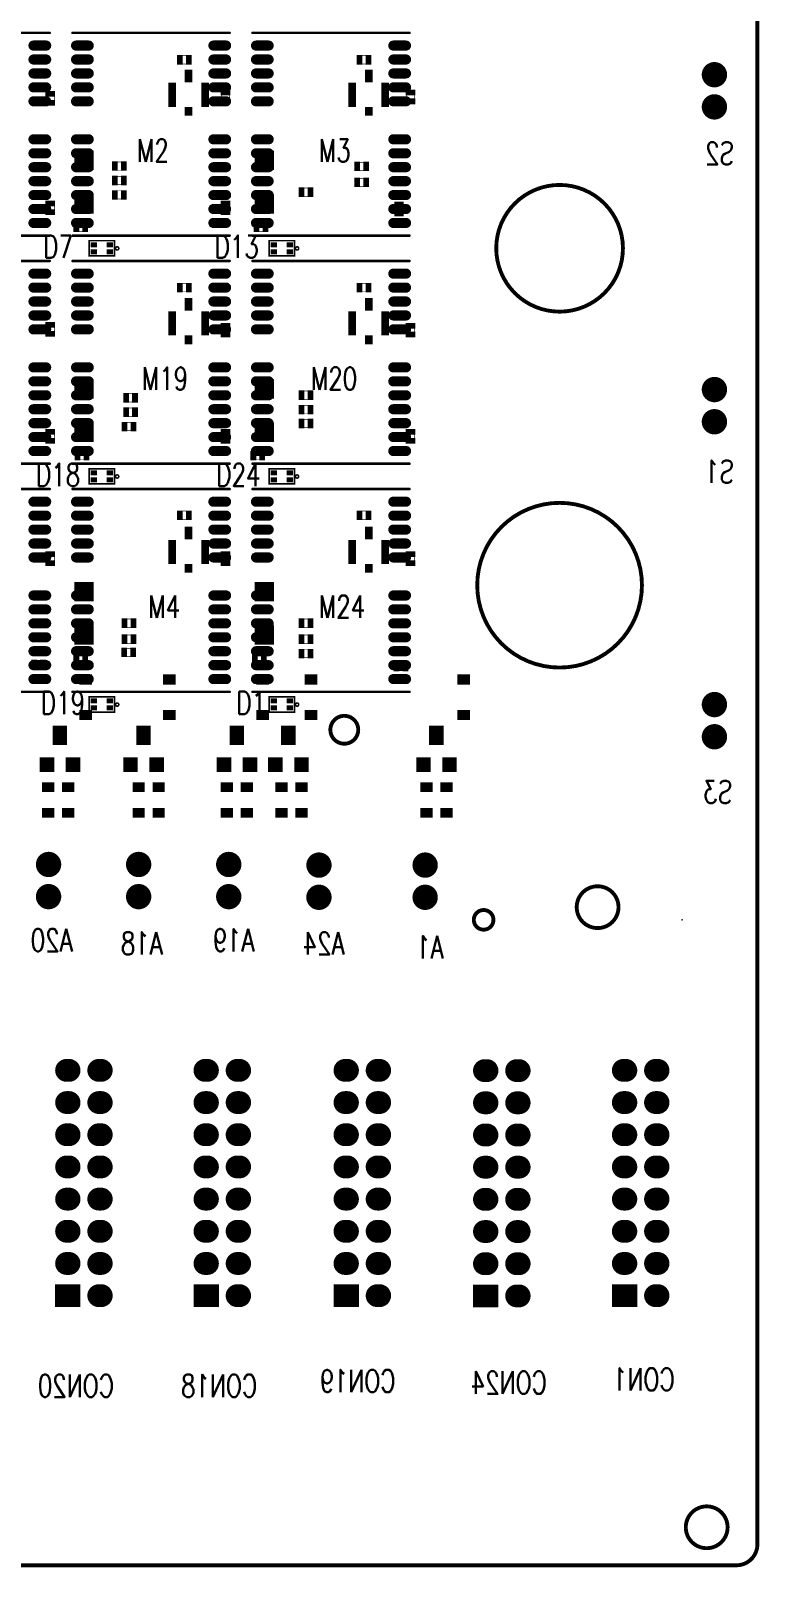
# Model space of a CAD drawing. Extents: x -4 to 135, y -3 to 205.
# Drawn here: x 77.8 to 135.3, y -3.1 to 118.1 of the extents above; entities that cross this region are included whole.
import ezdxf
from ezdxf.enums import TextEntityAlignment as Align

# ---------------------------------------------------------------- set-up
doc = ezdxf.new("R2010")
doc.units = 0
doc.header["$MEASUREMENT"] = 0
for name, color, linetype in [('2D_LINE_126', 150, 'Continuous'), ('BOARD_CUTOUT_00', 5, 'Continuous'), ('BOARD_OUTLINE_00', 5, 'Continuous'), ('DRIL_PLTE_THRU_01', 3, 'Continuous'), ('DRIL_PLTE_THRU_02', 136, 'Continuous'), ('DRIL_PLTE_THRU_03', 255, 'Continuous'), ('DRIL_PLTE_THRU_04', 1, 'Continuous'), ('DRIL_SYMBOL', 5, 'Continuous'), ('PADS_BOT', 16, 'Continuous'), ('PADS_INNER', 96, 'Continuous'), ('PADS_TOP', 96, 'Continuous'), ('PADS_XR_121', 176, 'Continuous'), ('PADS_XR_123', 183, 'Continuous'), ('PART_BOT_2DLINE_127', 43, 'Continuous'), ('PART_BOT_COPPER_126', 4, 'Continuous'), ('PART_NAME_01', 2, 'Continuous'), ('PART_NAME_129', 57, 'Continuous'), ('PART_NAME_130', 23, 'Continuous'), ('PART_TOP_2DLINE_01', 150, 'Continuous'), ('PART_TOP_2DLINE_126', 186, 'Continuous')]:
    doc.layers.add(name, color=color, linetype=linetype)
doc.styles.add('W0$254', font='simplex', dxfattribs={"width": 0.75})

# ---------------------------------------------------------------- blocks, each defined once
blk = doc.blocks.new('BOARD_8')
at = {"layer": 'BOARD_CUTOUT_00', "const_width": 0.305}
for points in [[(114.57, -104.06, 1), (124.57, -104.06, 1)], [(113.07, -130.65, 1), (126.07, -130.65, 1)], [(101.48, -142.06, 1), (103.68, -142.06, 1)], [(120.92, -156.06, 1), (124.22, -156.06, 1)], [(112.8, -157.06, 1), (114.35, -157.06, 1)], [(132.83, -205, 1), (129.53, -205, 1)]]:
    blk.add_lwpolyline(points, format="xyb", close=True, dxfattribs=at)
at = {"layer": 'BOARD_OUTLINE_00', "const_width": 0.305}
blk.add_lwpolyline([(135.18, -1.65, 0.414214), (133.53, 0), (-2.36, 0, 0.414214), (-4.01, -1.65), (-4.01, -206.35, 0.414214), (-2.36, -208), (133.53, -208, 0.414214), (135.18, -206.35)], format="xyb", close=True, dxfattribs=at)
blk = doc.blocks.new('DRAWING_1')
at = {"layer": '2D_LINE_126', "const_width": 0.0635}
blk.add_lwpolyline([(0, 0, 1), (-0.0635, 0, 1)], format="xyb", close=True, dxfattribs=at)
blk = doc.blocks.new('SMOOTH_0$05')
at = {"const_width": 0.025}
blk.add_lwpolyline([(-0.0125, 0, 1), (0.0125, 0, 1)], format="xyb", close=True, dxfattribs=at)
blk = doc.blocks.new('PART_BODY_BOT_15')
at = {"layer": 'PART_BOT_2DLINE_127', "const_width": 0.05}
blk.add_lwpolyline([(-0.5025, 0.325), (0.5025, 0.325), (0.5025, -0.325), (-0.5025, -0.325)], close=True, dxfattribs=at)
at = {"layer": 'PART_BOT_2DLINE_127'}
for p in [(-0.5025, 0.325), (0.5025, 0.325), (-0.5025, -0.325), (0.5025, -0.325)]:
    blk.add_blockref('SMOOTH_0$05', p, dxfattribs=at)
blk = doc.blocks.new('DRIL_HOLE_0')
blk.add_lwpolyline([(0, 0, 1), (0, 0, 1)], format="xyb", close=True)
blk = doc.blocks.new('PAD_0')
at = {"const_width": 0.45085}
blk.add_lwpolyline([(-0.375412, 0), (0.375412, 0)], dxfattribs=at)
blk = doc.blocks.new('PAD_1')
blk.add_lwpolyline([(0, 0, 1), (0, 0, 1)], format="xyb", close=True)
blk = doc.blocks.new('PAD_2')
at = {"const_width": 0.40005}
blk.add_lwpolyline([(-0.350012, 0), (0.350012, 0)], dxfattribs=at)
blk = doc.blocks.new('STK_BOT_18')
at = {"layer": 'DRIL_PLTE_THRU_01'}
blk.add_blockref('DRIL_HOLE_0', (0, 0), dxfattribs=at)
at = {"layer": 'DRIL_PLTE_THRU_02'}
blk.add_blockref('DRIL_HOLE_0', (0, 0), dxfattribs=at)
at = {"layer": 'DRIL_PLTE_THRU_03'}
blk.add_blockref('DRIL_HOLE_0', (0, 0), dxfattribs=at)
at = {"layer": 'DRIL_PLTE_THRU_04'}
blk.add_blockref('DRIL_HOLE_0', (0, 0), dxfattribs=at)
at = {"layer": 'PADS_BOT', "rotation": 90}
blk.add_blockref('PAD_2', (0, 0), dxfattribs=at)
at = {"layer": 'PADS_INNER'}
blk.add_blockref('PAD_1', (0, 0), dxfattribs=at)
at = {"layer": 'PADS_TOP'}
blk.add_blockref('PAD_1', (0, 0), dxfattribs=at)
at = {"layer": 'PADS_XR_121', "rotation": 90}
blk.add_blockref('PAD_0', (0, 0), dxfattribs=at)
blk = doc.blocks.new('SYM_BOT_8')
for name, p in [('STK_BOT_18', (-0.35, 0)), ('PART_BODY_BOT_15', (0, 0)), ('STK_BOT_18', (0.35, 0))]:
    blk.add_blockref(name, p)
blk = doc.blocks.new('PART_BOT_0')
blk.add_blockref('SYM_BOT_8', (0, 0))
blk = doc.blocks.new('PART_BOT_1')
blk.add_blockref('SYM_BOT_8', (0, 0))
blk = doc.blocks.new('PART_BOT_4')
blk.add_blockref('SYM_BOT_8', (0, 0))
blk = doc.blocks.new('PAD_4')
at = {"const_width": 0.6}
blk.add_lwpolyline([(-0.5, 0), (0.5, 0)], dxfattribs=at)
blk = doc.blocks.new('STK_BOT_10')
at = {"layer": 'DRIL_PLTE_THRU_01'}
blk.add_blockref('DRIL_HOLE_0', (0, 0), dxfattribs=at)
at = {"layer": 'DRIL_PLTE_THRU_02'}
blk.add_blockref('DRIL_HOLE_0', (0, 0), dxfattribs=at)
at = {"layer": 'DRIL_PLTE_THRU_03'}
blk.add_blockref('DRIL_HOLE_0', (0, 0), dxfattribs=at)
at = {"layer": 'DRIL_PLTE_THRU_04'}
blk.add_blockref('DRIL_HOLE_0', (0, 0), dxfattribs=at)
at = {"layer": 'PADS_BOT'}
blk.add_blockref('PAD_4', (0, 0), dxfattribs=at)
at = {"layer": 'PADS_INNER'}
blk.add_blockref('PAD_1', (0, 0), dxfattribs=at)
at = {"layer": 'PADS_TOP'}
blk.add_blockref('PAD_1', (0, 0), dxfattribs=at)
blk = doc.blocks.new('PAD_5')
at = {"const_width": 0.6}
blk.add_lwpolyline([(-0.35, 0), (0.35, 0)], dxfattribs=at)
blk = doc.blocks.new('STK_BOT_11')
at = {"layer": 'DRIL_PLTE_THRU_01'}
blk.add_blockref('DRIL_HOLE_0', (0, 0), dxfattribs=at)
at = {"layer": 'DRIL_PLTE_THRU_02'}
blk.add_blockref('DRIL_HOLE_0', (0, 0), dxfattribs=at)
at = {"layer": 'DRIL_PLTE_THRU_03'}
blk.add_blockref('DRIL_HOLE_0', (0, 0), dxfattribs=at)
at = {"layer": 'DRIL_PLTE_THRU_04'}
blk.add_blockref('DRIL_HOLE_0', (0, 0), dxfattribs=at)
at = {"layer": 'PADS_BOT'}
blk.add_blockref('PAD_5', (0, 0), dxfattribs=at)
at = {"layer": 'PADS_INNER'}
blk.add_blockref('PAD_1', (0, 0), dxfattribs=at)
at = {"layer": 'PADS_TOP'}
blk.add_blockref('PAD_1', (0, 0), dxfattribs=at)
blk = doc.blocks.new('PAD_6')
at = {"const_width": 0.599999}
blk.add_lwpolyline([(-0.949998, 0), (0.949998, 0)], dxfattribs=at)
blk = doc.blocks.new('STK_BOT_12')
at = {"layer": 'DRIL_PLTE_THRU_01'}
blk.add_blockref('DRIL_HOLE_0', (0, 0), dxfattribs=at)
at = {"layer": 'DRIL_PLTE_THRU_02'}
blk.add_blockref('DRIL_HOLE_0', (0, 0), dxfattribs=at)
at = {"layer": 'DRIL_PLTE_THRU_03'}
blk.add_blockref('DRIL_HOLE_0', (0, 0), dxfattribs=at)
at = {"layer": 'DRIL_PLTE_THRU_04'}
blk.add_blockref('DRIL_HOLE_0', (0, 0), dxfattribs=at)
at = {"layer": 'PADS_BOT'}
blk.add_blockref('PAD_6', (0, 0), dxfattribs=at)
at = {"layer": 'PADS_INNER'}
blk.add_blockref('PAD_1', (0, 0), dxfattribs=at)
at = {"layer": 'PADS_TOP'}
blk.add_blockref('PAD_1', (0, 0), dxfattribs=at)
blk = doc.blocks.new('SYM_BOT_5')
for name, p in [('STK_BOT_12', (-0.1, 1.3)), ('STK_BOT_11', (-1.4, 0)), ('STK_BOT_10', (1.4, 0)), ('STK_BOT_12', (-0.1, -1.3))]:
    blk.add_blockref(name, p)
blk = doc.blocks.new('PART_BOT_9')
blk.add_blockref('SYM_BOT_5', (0, 0))
blk = doc.blocks.new('PART_BOT_12')
blk.add_blockref('SYM_BOT_8', (0, 0))
blk = doc.blocks.new('PART_BOT_15')
blk.add_blockref('SYM_BOT_8', (0, 0))
blk = doc.blocks.new('PART_BOT_46')
blk.add_blockref('SYM_BOT_8', (0, 0))
blk = doc.blocks.new('SMOOTH_0$199898')
at = {"const_width": 0.099949}
blk.add_lwpolyline([(-0.049974, 0, 1), (0.049974, 0, 1)], format="xyb", close=True, dxfattribs=at)
blk = doc.blocks.new('PART_BODY_TOP_13')
at = {"layer": 'PART_TOP_2DLINE_126', "const_width": 0.2}
for points in [[(-11.62, 15), (0.78, 15)], [(-11.62, -1), (0.78, -1)]]:
    blk.add_lwpolyline(points, dxfattribs=at)
at = {"layer": 'PART_TOP_2DLINE_126'}
for p in [(-11.62, 15), (0.78, 15), (-11.62, -1), (0.78, -1)]:
    blk.add_blockref('SMOOTH_0$199898', p, dxfattribs=at)
blk = doc.blocks.new('PAD_8')
blk.add_lwpolyline([(0, 0), (0, 0, 1), (0, 0), (0, 0, 1)], format="xyb", close=True)
blk = doc.blocks.new('PAD_9')
at = {"const_width": 0.4}
blk.add_lwpolyline([(-0.5, -0.2), (0.5, -0.2, 1), (0.5, 0.2), (-0.5, 0.2, 1)], format="xyb", close=True, dxfattribs=at)
blk = doc.blocks.new('STK_TOP_91')
at = {"layer": 'DRIL_PLTE_THRU_01'}
blk.add_blockref('DRIL_HOLE_0', (0, 0), dxfattribs=at)
at = {"layer": 'DRIL_PLTE_THRU_02'}
blk.add_blockref('DRIL_HOLE_0', (0, 0), dxfattribs=at)
at = {"layer": 'DRIL_PLTE_THRU_03'}
blk.add_blockref('DRIL_HOLE_0', (0, 0), dxfattribs=at)
at = {"layer": 'DRIL_PLTE_THRU_04'}
blk.add_blockref('DRIL_HOLE_0', (0, 0), dxfattribs=at)
at = {"layer": 'PADS_BOT'}
blk.add_blockref('PAD_1', (0, 0), dxfattribs=at)
at = {"layer": 'PADS_INNER'}
blk.add_blockref('PAD_1', (0, 0), dxfattribs=at)
at = {"layer": 'PADS_TOP'}
blk.add_blockref('PAD_9', (0, 0), dxfattribs=at)
at = {"layer": 'PADS_XR_123'}
blk.add_blockref('PAD_8', (0, 0), dxfattribs=at)
blk = doc.blocks.new('STK_TOP_87')
at = {"layer": 'DRIL_PLTE_THRU_01'}
blk.add_blockref('DRIL_HOLE_0', (0, 0), dxfattribs=at)
at = {"layer": 'DRIL_PLTE_THRU_02'}
blk.add_blockref('DRIL_HOLE_0', (0, 0), dxfattribs=at)
at = {"layer": 'DRIL_PLTE_THRU_03'}
blk.add_blockref('DRIL_HOLE_0', (0, 0), dxfattribs=at)
at = {"layer": 'DRIL_PLTE_THRU_04'}
blk.add_blockref('DRIL_HOLE_0', (0, 0), dxfattribs=at)
at = {"layer": 'PADS_BOT'}
blk.add_blockref('PAD_1', (0, 0), dxfattribs=at)
at = {"layer": 'PADS_INNER'}
blk.add_blockref('PAD_1', (0, 0), dxfattribs=at)
at = {"layer": 'PADS_TOP'}
blk.add_blockref('PAD_9', (0, 0), dxfattribs=at)
at = {"layer": 'PADS_XR_123'}
blk.add_blockref('PAD_8', (0, 0), dxfattribs=at)
blk = doc.blocks.new('STK_TOP_92')
at = {"layer": 'DRIL_PLTE_THRU_01'}
blk.add_blockref('DRIL_HOLE_0', (0, 0), dxfattribs=at)
at = {"layer": 'DRIL_PLTE_THRU_02'}
blk.add_blockref('DRIL_HOLE_0', (0, 0), dxfattribs=at)
at = {"layer": 'DRIL_PLTE_THRU_03'}
blk.add_blockref('DRIL_HOLE_0', (0, 0), dxfattribs=at)
at = {"layer": 'DRIL_PLTE_THRU_04'}
blk.add_blockref('DRIL_HOLE_0', (0, 0), dxfattribs=at)
at = {"layer": 'PADS_BOT'}
blk.add_blockref('PAD_1', (0, 0), dxfattribs=at)
at = {"layer": 'PADS_INNER'}
blk.add_blockref('PAD_1', (0, 0), dxfattribs=at)
at = {"layer": 'PADS_TOP'}
blk.add_blockref('PAD_9', (0, 0), dxfattribs=at)
at = {"layer": 'PADS_XR_123'}
blk.add_blockref('PAD_1', (0, 0), dxfattribs=at)
blk = doc.blocks.new('SYM_TOP_6')
for name, p in [('PART_BODY_TOP_13', (0, 0)), ('STK_TOP_87', (-10.84, 14)), ('STK_TOP_92', (0, 14)), ('STK_TOP_87', (-10.84, 12.9)), ('STK_TOP_87', (-10.84, 11.8)), ('STK_TOP_87', (0, 12.9)), ('STK_TOP_87', (0, 11.8)), ('STK_TOP_87', (-10.84, 10.7)), ('STK_TOP_87', (0, 10.7)), ('STK_TOP_87', (-10.84, 9.6)), ('STK_TOP_87', (0, 9.6)), ('STK_TOP_87', (-10.84, 6.6)), ('STK_TOP_92', (0, 6.6)), ('STK_TOP_87', (-10.84, 5.5)), ('STK_TOP_87', (0, 5.5)), ('STK_TOP_87', (-10.84, 4.4)), ('STK_TOP_87', (-10.84, 3.3)), ('STK_TOP_87', (0, 4.4)), ('STK_TOP_87', (0, 3.3)), ('STK_TOP_87', (-10.84, 2.2)), ('STK_TOP_87', (0, 2.2)), ('STK_TOP_92', (-10.84, 1.1)), ('STK_TOP_87', (0, 1.1)), ('STK_TOP_92', (-10.84, 0)), ('STK_TOP_91', (0, 0))]:
    blk.add_blockref(name, p)
blk = doc.blocks.new('PART_TOP_47')
blk.add_blockref('SYM_TOP_6', (0, 0))
at = {"layer": 'PART_NAME_01', "style": 'W0$254', "width": 0.75}
blk.add_text('M3', height=1.778, dxfattribs=at).set_placement((-6.38, 4.83))
blk = doc.blocks.new('PART_BOT_50')
blk.add_blockref('SYM_BOT_8', (0, 0))
blk = doc.blocks.new('PART_BOT_51')
blk.add_blockref('SYM_BOT_8', (0, 0))
blk = doc.blocks.new('PART_BOT_69')
blk.add_blockref('SYM_BOT_8', (0, 0))
blk = doc.blocks.new('PART_BOT_70')
blk.add_blockref('SYM_BOT_8', (0, 0))
blk = doc.blocks.new('SMOOTH_0$00254')
at = {"const_width": 0.00127}
blk.add_lwpolyline([(0, 0, 1), (0, 0, 1)], format="xyb", close=True, dxfattribs=at)
blk = doc.blocks.new('PART_BODY_BOT_10')
at = {"layer": 'PART_BOT_COPPER_126', "const_width": 0.00254}
blk.add_lwpolyline([(-3.3782, -1.4224), (-2.5146, -1.4224), (-2.5146, 1.4224), (-3.3782, 1.4224)], close=True, dxfattribs=at)
at = {"layer": 'PART_BOT_COPPER_126'}
for p in [(-3.3782, 1.4224), (-2.5146, 1.4224), (-3.3782, -1.4224), (-2.5146, -1.4224)]:
    blk.add_blockref('SMOOTH_0$00254', p, dxfattribs=at)
blk = doc.blocks.new('PAD_7')
at = {"const_width": 1.524}
blk.add_lwpolyline([(-0.762, 0), (0.762, 0)], dxfattribs=at)
blk = doc.blocks.new('STK_BOT_6')
at = {"layer": 'DRIL_PLTE_THRU_01'}
blk.add_blockref('DRIL_HOLE_0', (0, 0), dxfattribs=at)
at = {"layer": 'DRIL_PLTE_THRU_02'}
blk.add_blockref('DRIL_HOLE_0', (0, 0), dxfattribs=at)
at = {"layer": 'DRIL_PLTE_THRU_03'}
blk.add_blockref('DRIL_HOLE_0', (0, 0), dxfattribs=at)
at = {"layer": 'DRIL_PLTE_THRU_04'}
blk.add_blockref('DRIL_HOLE_0', (0, 0), dxfattribs=at)
at = {"layer": 'PADS_BOT'}
blk.add_blockref('PAD_7', (0, 0), dxfattribs=at)
at = {"layer": 'PADS_INNER'}
blk.add_blockref('PAD_1', (0, 0), dxfattribs=at)
at = {"layer": 'PADS_TOP'}
blk.add_blockref('PAD_1', (0, 0), dxfattribs=at)
blk = doc.blocks.new('SYM_BOT_3')
for name, p in [('PART_BODY_BOT_10', (0, 0)), ('STK_BOT_6', (-1.7145, 0)), ('STK_BOT_6', (1.7145, 0))]:
    blk.add_blockref(name, p)
blk = doc.blocks.new('PART_BOT_78')
blk.add_blockref('SYM_BOT_3', (0, 0))
blk = doc.blocks.new('PART_BOT_79')
blk.add_blockref('SYM_BOT_3', (0, 0))
blk = doc.blocks.new('PART_BOT_90')
blk.add_blockref('SYM_BOT_3', (0, 0))
blk = doc.blocks.new('PART_TOP_91')
blk.add_blockref('SYM_TOP_6', (0, 0))
at = {"layer": 'PART_NAME_01', "style": 'W0$254', "width": 0.75}
blk.add_text('M19', height=1.778, dxfattribs=at).set_placement((-6.15, 4.83))
blk = doc.blocks.new('PART_BOT_92')
blk.add_blockref('SYM_BOT_3', (0, 0))
blk = doc.blocks.new('PART_BOT_93')
blk.add_blockref('SYM_BOT_8', (0, 0))
blk = doc.blocks.new('PART_BOT_94')
blk.add_blockref('SYM_BOT_8', (0, 0))
blk = doc.blocks.new('PART_TOP_95')
blk.add_blockref('SYM_TOP_6', (0, 0))
at = {"layer": 'PART_NAME_01', "style": 'W0$254', "width": 0.75}
blk.add_text('M20', height=1.778, dxfattribs=at).set_placement((-7.01, 4.83))
blk = doc.blocks.new('PART_BOT_96')
blk.add_blockref('SYM_BOT_8', (0, 0))
blk = doc.blocks.new('PART_BOT_97')
blk.add_blockref('SYM_BOT_8', (0, 0))
blk = doc.blocks.new('PART_TOP_98')
blk.add_blockref('SYM_TOP_6', (0, 0))
at = {"layer": 'PART_NAME_01', "style": 'W0$254', "width": 0.75}
blk.add_text('M5', height=1.778, dxfattribs=at).set_placement((-6.68, 4.83))
blk = doc.blocks.new('PART_TOP_103')
blk.add_blockref('SYM_TOP_6', (0, 0))
at = {"layer": 'PART_NAME_01', "style": 'W0$254', "width": 0.75}
blk.add_text('M14', height=1.778, dxfattribs=at).set_placement((-7.06, 4.83))
blk = doc.blocks.new('DRIL_SYMBOL_1')
at = {"layer": 'DRIL_SYMBOL', "const_width": 0.0508}
for points in [[(-0.254, 0), (0.254, 0)], [(0, -0.254), (0, 0.254)]]:
    blk.add_lwpolyline(points, dxfattribs=at)
blk = doc.blocks.new('DRIL_HOLE_1')
at = {"const_width": 0.5}
blk.add_lwpolyline([(-0.25, 0, 1), (0.25, 0, 1)], format="xyb", close=True, dxfattribs=at)
blk.add_blockref('DRIL_SYMBOL_1', (0, 0))
blk = doc.blocks.new('PAD_3')
at = {"const_width": 1}
blk.add_lwpolyline([(0, -0.5, 1), (0, 0.5, 1)], format="xyb", close=True, dxfattribs=at)
blk = doc.blocks.new('STK_BOT_67')
at = {"layer": 'DRIL_PLTE_THRU_01'}
blk.add_blockref('DRIL_HOLE_1', (0, 0), dxfattribs=at)
at = {"layer": 'DRIL_PLTE_THRU_02'}
blk.add_blockref('DRIL_HOLE_1', (0, 0), dxfattribs=at)
at = {"layer": 'DRIL_PLTE_THRU_03'}
blk.add_blockref('DRIL_HOLE_1', (0, 0), dxfattribs=at)
at = {"layer": 'DRIL_PLTE_THRU_04'}
blk.add_blockref('DRIL_HOLE_1', (0, 0), dxfattribs=at)
at = {"layer": 'PADS_BOT'}
blk.add_blockref('PAD_3', (0, 0), dxfattribs=at)
at = {"layer": 'PADS_INNER'}
blk.add_blockref('PAD_3', (0, 0), dxfattribs=at)
at = {"layer": 'PADS_TOP'}
blk.add_blockref('PAD_3', (0, 0), dxfattribs=at)
blk = doc.blocks.new('SYM_BOT_2')
for p in [(-1.27, 0), (1.27, 0)]:
    blk.add_blockref('STK_BOT_67', p)
blk = doc.blocks.new('PART_BOT_121')
blk.add_blockref('SYM_BOT_2', (0, 0))
at = {"layer": 'PART_NAME_130', "style": 'W0$254', "width": 0.75}
blk.add_text('S2', height=1.778, rotation=270, dxfattribs=at).set_placement((-5.82, 0.41), align=Align.CENTER)
blk = doc.blocks.new('PART_BOT_122')
blk.add_blockref('SYM_BOT_2', (0, 0))
at = {"layer": 'PART_NAME_130', "style": 'W0$254', "width": 0.75}
blk.add_text('S1', height=1.778, rotation=270, dxfattribs=at).set_placement((-6.1, 0.41), align=Align.CENTER)
blk = doc.blocks.new('PAD_11')
at = {"const_width": 1.8}
blk.add_lwpolyline([(-1, 0), (1, 0)], dxfattribs=at)
blk = doc.blocks.new('STK_BOT_64')
at = {"layer": 'DRIL_PLTE_THRU_01'}
blk.add_blockref('DRIL_HOLE_1', (0, 0), dxfattribs=at)
at = {"layer": 'DRIL_PLTE_THRU_02'}
blk.add_blockref('DRIL_HOLE_1', (0, 0), dxfattribs=at)
at = {"layer": 'DRIL_PLTE_THRU_03'}
blk.add_blockref('DRIL_HOLE_1', (0, 0), dxfattribs=at)
at = {"layer": 'DRIL_PLTE_THRU_04'}
blk.add_blockref('DRIL_HOLE_1', (0, 0), dxfattribs=at)
at = {"layer": 'PADS_BOT', "rotation": 90}
blk.add_blockref('PAD_11', (0, 0), dxfattribs=at)
at = {"layer": 'PADS_INNER', "rotation": 90}
blk.add_blockref('PAD_11', (0, 0), dxfattribs=at)
at = {"layer": 'PADS_TOP', "rotation": 90}
blk.add_blockref('PAD_11', (0, 0), dxfattribs=at)
blk = doc.blocks.new('PAD_12')
at = {"const_width": 0.9}
blk.add_lwpolyline([(-0.1, -0.45), (0.1, -0.45, 1), (0.1, 0.45), (-0.1, 0.45, 1)], format="xyb", close=True, dxfattribs=at)
blk = doc.blocks.new('STK_BOT_63')
at = {"layer": 'DRIL_PLTE_THRU_01'}
blk.add_blockref('DRIL_HOLE_1', (0, 0), dxfattribs=at)
at = {"layer": 'DRIL_PLTE_THRU_02'}
blk.add_blockref('DRIL_HOLE_1', (0, 0), dxfattribs=at)
at = {"layer": 'DRIL_PLTE_THRU_03'}
blk.add_blockref('DRIL_HOLE_1', (0, 0), dxfattribs=at)
at = {"layer": 'DRIL_PLTE_THRU_04'}
blk.add_blockref('DRIL_HOLE_1', (0, 0), dxfattribs=at)
at = {"layer": 'PADS_BOT', "rotation": 90}
blk.add_blockref('PAD_12', (0, 0), dxfattribs=at)
at = {"layer": 'PADS_INNER', "rotation": 90}
blk.add_blockref('PAD_12', (0, 0), dxfattribs=at)
at = {"layer": 'PADS_TOP', "rotation": 90}
blk.add_blockref('PAD_12', (0, 0), dxfattribs=at)
blk = doc.blocks.new('SYM_BOT_4')
for name, p in [('STK_BOT_63', (-8.89, 1.27)), ('STK_BOT_63', (-6.35, 1.27)), ('STK_BOT_63', (-3.81, 1.27)), ('STK_BOT_63', (-1.27, 1.27)), ('STK_BOT_63', (1.27, 1.27)), ('STK_BOT_63', (3.81, 1.27)), ('STK_BOT_63', (6.35, 1.27)), ('STK_BOT_63', (8.89, 1.27)), ('STK_BOT_64', (-8.89, -1.27)), ('STK_BOT_63', (-6.35, -1.27)), ('STK_BOT_63', (-3.81, -1.27)), ('STK_BOT_63', (-1.27, -1.27)), ('STK_BOT_63', (1.27, -1.27)), ('STK_BOT_63', (3.81, -1.27)), ('STK_BOT_63', (6.35, -1.27)), ('STK_BOT_63', (8.89, -1.27))]:
    blk.add_blockref(name, p)
blk = doc.blocks.new('PART_BOT_123')
blk.add_blockref('SYM_BOT_4', (0, 0))
at = {"layer": 'PART_NAME_130', "style": 'W0$254', "width": 0.75}
blk.add_text('CON1', height=1.778, rotation=270, dxfattribs=at).set_placement((-14.61, 0.25), align=Align.TOP_CENTER)
blk = doc.blocks.new('PART_BOT_124')
blk.add_blockref('SYM_BOT_4', (0, 0))
at = {"layer": 'PART_NAME_130', "style": 'W0$254', "width": 0.75}
blk.add_text('CON24', height=1.778, rotation=270, dxfattribs=at).set_placement((-16.62, 0.55), align=Align.CENTER)
blk = doc.blocks.new('PART_BOT_125')
blk.add_blockref('SYM_BOT_3', (0, 0))
blk = doc.blocks.new('PART_BOT_126')
blk.add_blockref('SYM_BOT_2', (0, 0))
at = {"layer": 'PART_NAME_130', "style": 'W0$254', "width": 0.75}
blk.add_text('A1', height=1.778, rotation=270, dxfattribs=at).set_placement((-6.1, 0.38), align=Align.CENTER)
blk = doc.blocks.new('PART_BOT_127')
blk.add_blockref('SYM_BOT_5', (0, 0))
blk = doc.blocks.new('PART_BOT_128')
blk.add_blockref('SYM_BOT_5', (0, 0))
blk = doc.blocks.new('PART_BOT_130')
blk.add_blockref('SYM_BOT_4', (0, 0))
at = {"layer": 'PART_NAME_130', "style": 'W0$254', "width": 0.75}
blk.add_text('CON19', height=1.778, rotation=270, dxfattribs=at).set_placement((-14.732, -0.381), align=Align.TOP_CENTER)
blk = doc.blocks.new('PART_BOT_132')
blk.add_blockref('SYM_BOT_2', (0, 0))
at = {"layer": 'PART_NAME_130', "style": 'W0$254', "width": 0.75}
blk.add_text('A24', height=1.778, rotation=270, dxfattribs=at).set_placement((-5.79, 0.37), align=Align.CENTER)
blk = doc.blocks.new('PART_BOT_134')
blk.add_blockref('SYM_BOT_3', (0, 0))
blk = doc.blocks.new('PART_BOT_135')
blk.add_blockref('SYM_BOT_2', (0, 0))
at = {"layer": 'PART_NAME_130', "style": 'W0$254', "width": 0.75}
blk.add_text('A19', height=1.778, rotation=270, dxfattribs=at).set_placement((-5.59, 0.38), align=Align.CENTER)
blk = doc.blocks.new('PART_BOT_136')
blk.add_blockref('SYM_BOT_4', (0, 0))
at = {"layer": 'PART_NAME_130', "style": 'W0$254', "width": 0.75}
blk.add_text('CON18', height=1.778, rotation=270, dxfattribs=at).set_placement((-15.113, -0.254), align=Align.TOP_CENTER)
blk = doc.blocks.new('PART_BOT_138')
blk.add_blockref('SYM_BOT_5', (0, 0))
blk = doc.blocks.new('PART_BOT_139')
blk.add_blockref('SYM_BOT_5', (0, 0))
blk = doc.blocks.new('PART_BOT_140')
blk.add_blockref('SYM_BOT_5', (0, 0))
blk = doc.blocks.new('PART_BOT_142')
blk.add_blockref('SYM_BOT_2', (0, 0))
at = {"layer": 'PART_NAME_130', "style": 'W0$254', "width": 0.75}
blk.add_text('A18', height=1.778, rotation=270, dxfattribs=at).set_placement((-5.84, 0.25), align=Align.CENTER)
blk = doc.blocks.new('PART_BOT_144')
blk.add_blockref('SYM_BOT_4', (0, 0))
at = {"layer": 'PART_NAME_130', "style": 'W0$254', "width": 0.75}
blk.add_text('CON20', height=1.778, rotation=270, dxfattribs=at).set_placement((-15.113, -0.635), align=Align.TOP_CENTER)
blk = doc.blocks.new('PART_BOT_146')
blk.add_blockref('SYM_BOT_2', (0, 0))
at = {"layer": 'PART_NAME_130', "style": 'W0$254', "width": 0.75}
blk.add_text('A20', height=1.778, rotation=270, dxfattribs=at).set_placement((-5.59, 0.25), align=Align.CENTER)
blk = doc.blocks.new('PART_TOP_188')
blk.add_blockref('SYM_TOP_6', (0, 0))
at = {"layer": 'PART_NAME_01', "style": 'W0$254', "width": 0.75}
blk.add_text('M24', height=1.778, dxfattribs=at).set_placement((-6.38, 4.83))
blk = doc.blocks.new('PART_TOP_189')
blk.add_blockref('SYM_TOP_6', (0, 0))
at = {"layer": 'PART_NAME_01', "style": 'W0$254', "width": 0.75}
blk.add_text('M2', height=1.778, dxfattribs=at).set_placement((-6.53, 4.83))
blk = doc.blocks.new('PART_TOP_190')
blk.add_blockref('SYM_TOP_6', (0, 0))
at = {"layer": 'PART_NAME_01', "style": 'W0$254', "width": 0.75}
blk.add_text('M4', height=1.778, dxfattribs=at).set_placement((-5.64, 4.83))
blk = doc.blocks.new('PART_TOP_191')
blk.add_blockref('SYM_TOP_6', (0, 0))
at = {"layer": 'PART_NAME_01', "style": 'W0$254', "width": 0.75}
blk.add_text('M7', height=1.778, dxfattribs=at).set_placement((-6.8, 4.83))
blk = doc.blocks.new('PAD_10')
at = {"const_width": 0.8}
blk.add_lwpolyline([(-0.5, 0), (0.5, 0)], dxfattribs=at)
blk = doc.blocks.new('STK_BOT_17')
at = {"layer": 'DRIL_PLTE_THRU_01'}
blk.add_blockref('DRIL_HOLE_0', (0, 0), dxfattribs=at)
at = {"layer": 'DRIL_PLTE_THRU_02'}
blk.add_blockref('DRIL_HOLE_0', (0, 0), dxfattribs=at)
at = {"layer": 'DRIL_PLTE_THRU_03'}
blk.add_blockref('DRIL_HOLE_0', (0, 0), dxfattribs=at)
at = {"layer": 'DRIL_PLTE_THRU_04'}
blk.add_blockref('DRIL_HOLE_0', (0, 0), dxfattribs=at)
at = {"layer": 'PADS_BOT', "rotation": 90}
blk.add_blockref('PAD_10', (0, 0), dxfattribs=at)
at = {"layer": 'PADS_INNER'}
blk.add_blockref('PAD_1', (0, 0), dxfattribs=at)
at = {"layer": 'PADS_TOP'}
blk.add_blockref('PAD_1', (0, 0), dxfattribs=at)
blk = doc.blocks.new('SYM_BOT_7')
for p in [(-1.41, 0), (1.39, 0)]:
    blk.add_blockref('STK_BOT_17', p)
blk = doc.blocks.new('PART_BOT_194')
blk.add_blockref('SYM_BOT_7', (0, 0))
blk = doc.blocks.new('PART_BOT_211')
blk.add_blockref('SYM_BOT_7', (0, 0))
blk = doc.blocks.new('PART_BOT_212')
blk.add_blockref('SYM_BOT_7', (0, 0))
blk = doc.blocks.new('PART_BOT_213')
blk.add_blockref('SYM_BOT_7', (0, 0))
blk = doc.blocks.new('PART_BOT_216')
blk.add_blockref('SYM_BOT_7', (0, 0))
blk = doc.blocks.new('PART_BOT_217')
blk.add_blockref('SYM_BOT_8', (0, 0))
blk = doc.blocks.new('PART_BOT_228')
blk.add_blockref('SYM_BOT_8', (0, 0))
blk = doc.blocks.new('PART_BOT_229')
blk.add_blockref('SYM_BOT_8', (0, 0))
blk = doc.blocks.new('PART_BOT_230')
blk.add_blockref('SYM_BOT_8', (0, 0))
blk = doc.blocks.new('PART_BOT_231')
blk.add_blockref('SYM_BOT_8', (0, 0))
blk = doc.blocks.new('PART_BOT_240')
blk.add_blockref('SYM_BOT_8', (0, 0))
blk = doc.blocks.new('PART_BOT_241')
blk.add_blockref('SYM_BOT_8', (0, 0))
blk = doc.blocks.new('PART_BOT_248')
blk.add_blockref('SYM_BOT_8', (0, 0))
blk = doc.blocks.new('PART_BOT_249')
blk.add_blockref('SYM_BOT_8', (0, 0))
blk = doc.blocks.new('PART_BOT_250')
blk.add_blockref('SYM_BOT_8', (0, 0))
blk = doc.blocks.new('PART_BOT_251')
blk.add_blockref('SYM_BOT_8', (0, 0))
blk = doc.blocks.new('PART_BOT_252')
blk.add_blockref('SYM_BOT_8', (0, 0))
blk = doc.blocks.new('PART_BOT_253')
blk.add_blockref('SYM_BOT_8', (0, 0))
blk = doc.blocks.new('PART_BOT_254')
blk.add_blockref('SYM_BOT_8', (0, 0))
blk = doc.blocks.new('PART_BOT_255')
blk.add_blockref('SYM_BOT_8', (0, 0))
blk = doc.blocks.new('PART_BOT_256')
blk.add_blockref('SYM_BOT_8', (0, 0))
blk = doc.blocks.new('PART_BOT_257')
blk.add_blockref('SYM_BOT_8', (0, 0))
blk = doc.blocks.new('PART_BOT_264')
blk.add_blockref('SYM_BOT_8', (0, 0))
blk = doc.blocks.new('PART_BOT_265')
blk.add_blockref('SYM_BOT_8', (0, 0))
blk = doc.blocks.new('PART_BOT_266')
blk.add_blockref('SYM_BOT_8', (0, 0))
blk = doc.blocks.new('PART_BOT_267')
blk.add_blockref('SYM_BOT_8', (0, 0))
blk = doc.blocks.new('PART_BOT_268')
blk.add_blockref('SYM_BOT_8', (0, 0))
blk = doc.blocks.new('PAD_13')
at = {"const_width": 1.143}
blk.add_lwpolyline([(-0.5715, 0), (0.5715, 0)], dxfattribs=at)
blk = doc.blocks.new('STK_BOT_19')
at = {"layer": 'DRIL_PLTE_THRU_01'}
blk.add_blockref('DRIL_HOLE_0', (0, 0), dxfattribs=at)
at = {"layer": 'DRIL_PLTE_THRU_02'}
blk.add_blockref('DRIL_HOLE_0', (0, 0), dxfattribs=at)
at = {"layer": 'DRIL_PLTE_THRU_03'}
blk.add_blockref('DRIL_HOLE_0', (0, 0), dxfattribs=at)
at = {"layer": 'DRIL_PLTE_THRU_04'}
blk.add_blockref('DRIL_HOLE_0', (0, 0), dxfattribs=at)
at = {"layer": 'PADS_BOT'}
blk.add_blockref('PAD_13', (0, 0), dxfattribs=at)
at = {"layer": 'PADS_INNER'}
blk.add_blockref('PAD_1', (0, 0), dxfattribs=at)
at = {"layer": 'PADS_TOP'}
blk.add_blockref('PAD_1', (0, 0), dxfattribs=at)
blk = doc.blocks.new('PAD_14')
at = {"const_width": 1.143}
blk.add_lwpolyline([(-0.762, 0), (0.762, 0)], dxfattribs=at)
blk = doc.blocks.new('STK_BOT_20')
at = {"layer": 'DRIL_PLTE_THRU_01'}
blk.add_blockref('DRIL_HOLE_0', (0, 0), dxfattribs=at)
at = {"layer": 'DRIL_PLTE_THRU_02'}
blk.add_blockref('DRIL_HOLE_0', (0, 0), dxfattribs=at)
at = {"layer": 'DRIL_PLTE_THRU_03'}
blk.add_blockref('DRIL_HOLE_0', (0, 0), dxfattribs=at)
at = {"layer": 'DRIL_PLTE_THRU_04'}
blk.add_blockref('DRIL_HOLE_0', (0, 0), dxfattribs=at)
at = {"layer": 'PADS_BOT', "rotation": 90}
blk.add_blockref('PAD_14', (0, 0), dxfattribs=at)
at = {"layer": 'PADS_INNER'}
blk.add_blockref('PAD_1', (0, 0), dxfattribs=at)
at = {"layer": 'PADS_TOP'}
blk.add_blockref('PAD_1', (0, 0), dxfattribs=at)
blk = doc.blocks.new('SYM_BOT_9')
for name, p in [('STK_BOT_20', (0.002794, 1.167892)), ('STK_BOT_19', (-1.038606, -1.143508)), ('STK_BOT_19', (1.018794, -1.143508))]:
    blk.add_blockref(name, p)
blk = doc.blocks.new('PART_BOT_269')
blk.add_blockref('SYM_BOT_9', (0, 0))
blk = doc.blocks.new('PART_BOT_278')
blk.add_blockref('SYM_BOT_9', (0, 0))
blk = doc.blocks.new('PART_BOT_279')
blk.add_blockref('SYM_BOT_9', (0, 0))
blk = doc.blocks.new('PART_BOT_281')
blk.add_blockref('SYM_BOT_9', (0, 0))
blk = doc.blocks.new('PART_BOT_285')
blk.add_blockref('SYM_BOT_9', (0, 0))
blk = doc.blocks.new('PAD_15')
at = {"const_width": 0.762}
blk.add_lwpolyline([(-0.4826, 0), (0.4826, 0)], dxfattribs=at)
blk = doc.blocks.new('STK_BOT_21')
at = {"layer": 'DRIL_PLTE_THRU_01'}
blk.add_blockref('DRIL_HOLE_0', (0, 0), dxfattribs=at)
at = {"layer": 'DRIL_PLTE_THRU_02'}
blk.add_blockref('DRIL_HOLE_0', (0, 0), dxfattribs=at)
at = {"layer": 'DRIL_PLTE_THRU_03'}
blk.add_blockref('DRIL_HOLE_0', (0, 0), dxfattribs=at)
at = {"layer": 'DRIL_PLTE_THRU_04'}
blk.add_blockref('DRIL_HOLE_0', (0, 0), dxfattribs=at)
at = {"layer": 'PADS_BOT'}
blk.add_blockref('PAD_15', (0, 0), dxfattribs=at)
at = {"layer": 'PADS_INNER'}
blk.add_blockref('PAD_1', (0, 0), dxfattribs=at)
at = {"layer": 'PADS_TOP'}
blk.add_blockref('PAD_1', (0, 0), dxfattribs=at)
blk = doc.blocks.new('SYM_BOT_10')
for p in [(-0.7874, 0), (0.7874, 0)]:
    blk.add_blockref('STK_BOT_21', p)
blk = doc.blocks.new('PART_BOT_293')
blk.add_blockref('SYM_BOT_10', (0, 0))
blk = doc.blocks.new('PART_BOT_302')
blk.add_blockref('SYM_BOT_10', (0, 0))
blk = doc.blocks.new('PART_BOT_303')
blk.add_blockref('SYM_BOT_10', (0, 0))
blk = doc.blocks.new('PART_BOT_305')
blk.add_blockref('SYM_BOT_10', (0, 0))
blk = doc.blocks.new('PART_BOT_309')
blk.add_blockref('SYM_BOT_10', (0, 0))
blk = doc.blocks.new('PART_BOT_310')
blk.add_blockref('SYM_BOT_10', (0, 0))
blk = doc.blocks.new('PART_BOT_329')
blk.add_blockref('SYM_BOT_10', (0, 0))
blk = doc.blocks.new('PART_BOT_330')
blk.add_blockref('SYM_BOT_10', (0, 0))
blk = doc.blocks.new('PART_BOT_331')
blk.add_blockref('SYM_BOT_10', (0, 0))
blk = doc.blocks.new('PART_BOT_335')
blk.add_blockref('SYM_BOT_10', (0, 0))
blk = doc.blocks.new('PART_BOT_341')
blk.add_blockref('SYM_BOT_2', (0, 0))
at = {"layer": 'PART_NAME_129', "style": 'W0$254', "width": 0.75}
blk.add_text('S3', height=1.778, rotation=270, dxfattribs=at).set_placement((-6.52, 1.42))
blk = doc.blocks.new('SMOOTH_0$127')
at = {"const_width": 0.0635}
blk.add_lwpolyline([(-0.03175, 0, 1), (0.03175, 0, 1)], format="xyb", close=True, dxfattribs=at)
blk = doc.blocks.new('PART_BODY_TOP_18')
at = {"layer": 'PART_TOP_2DLINE_01', "const_width": 0.127}
blk.add_lwpolyline([(-1.33, 0.01, 1), (-1.08, 0.01, 1)], format="xyb", close=True, dxfattribs=at)
blk.add_lwpolyline([(-1, 0.6), (1, 0.6), (1, -0.6), (-1, -0.6)], close=True, dxfattribs=at)
at = {"layer": 'PART_TOP_2DLINE_01'}
for p in [(-1, 0.6), (1, 0.6), (-1, -0.6), (1, -0.6)]:
    blk.add_blockref('SMOOTH_0$127', p, dxfattribs=at)
blk = doc.blocks.new('PAD_16')
at = {"const_width": 0.4}
blk.add_lwpolyline([(-0.25, 0), (0.25, 0)], dxfattribs=at)
blk = doc.blocks.new('PAD_17')
at = {"const_width": 0.35}
blk.add_lwpolyline([(-0.225, 0), (0.225, 0)], dxfattribs=at)
blk = doc.blocks.new('STK_TOP_38')
at = {"layer": 'DRIL_PLTE_THRU_01'}
blk.add_blockref('DRIL_HOLE_0', (0, 0), dxfattribs=at)
at = {"layer": 'DRIL_PLTE_THRU_02'}
blk.add_blockref('DRIL_HOLE_0', (0, 0), dxfattribs=at)
at = {"layer": 'DRIL_PLTE_THRU_03'}
blk.add_blockref('DRIL_HOLE_0', (0, 0), dxfattribs=at)
at = {"layer": 'DRIL_PLTE_THRU_04'}
blk.add_blockref('DRIL_HOLE_0', (0, 0), dxfattribs=at)
at = {"layer": 'PADS_BOT'}
blk.add_blockref('PAD_1', (0, 0), dxfattribs=at)
at = {"layer": 'PADS_INNER'}
blk.add_blockref('PAD_1', (0, 0), dxfattribs=at)
at = {"layer": 'PADS_TOP'}
blk.add_blockref('PAD_17', (0, 0), dxfattribs=at)
at = {"layer": 'PADS_XR_121'}
blk.add_blockref('PAD_16', (0, 0), dxfattribs=at)
blk = doc.blocks.new('SYM_TOP_11')
for name, p in [('PART_BODY_TOP_18', (0, 0)), ('STK_TOP_38', (-0.625, 0.275)), ('STK_TOP_38', (0.625, 0.275)), ('STK_TOP_38', (-0.625, -0.275)), ('STK_TOP_38', (0.625, -0.275))]:
    blk.add_blockref(name, p)
blk = doc.blocks.new('PART_TOP_343')
blk.add_blockref('SYM_TOP_11', (0, 0))
at = {"layer": 'PART_NAME_01', "style": 'W0$254', "width": 0.75}
blk.add_text('D1', height=1.778, rotation=180, dxfattribs=at).set_placement((2.413, 0.762), align=Align.CENTER)
blk = doc.blocks.new('PART_TOP_347')
blk.add_blockref('SYM_TOP_11', (0, 0))
at = {"layer": 'PART_NAME_01', "style": 'W0$254', "width": 0.75}
blk.add_text('D13', height=1.778, rotation=180, dxfattribs=at).set_placement((3.556, 0.762), align=Align.CENTER)
blk = doc.blocks.new('PART_TOP_352')
blk.add_blockref('SYM_TOP_11', (0, 0))
at = {"layer": 'PART_NAME_01', "style": 'W0$254', "width": 0.75}
blk.add_text('D18', height=1.778, rotation=180, dxfattribs=at).set_placement((3.4544, 0.762), align=Align.CENTER)
blk = doc.blocks.new('PART_TOP_353')
blk.add_blockref('SYM_TOP_11', (0, 0))
at = {"layer": 'PART_NAME_01', "style": 'W0$254', "width": 0.75}
blk.add_text('D19', height=1.778, rotation=180, dxfattribs=at).set_placement((3.0734, 0.762), align=Align.CENTER)
blk = doc.blocks.new('PART_TOP_358')
blk.add_blockref('SYM_TOP_11', (0, 0))
at = {"layer": 'PART_NAME_01', "style": 'W0$254', "width": 0.75}
blk.add_text('D24', height=1.778, rotation=180, dxfattribs=at).set_placement((3.429, 0.762), align=Align.CENTER)
blk = doc.blocks.new('PART_TOP_363')
blk.add_blockref('SYM_TOP_11', (0, 0))
at = {"layer": 'PART_NAME_01', "style": 'W0$254', "width": 0.75}
blk.add_text('D7', height=1.778, rotation=180, dxfattribs=at).set_placement((3.4544, 0.762), align=Align.CENTER)
blk = doc.blocks.new('PART_BOT_366')
blk.add_blockref('SYM_BOT_8', (0, 0))
blk = doc.blocks.new('PART_BOT_372')
blk.add_blockref('SYM_BOT_8', (0, 0))
blk = doc.blocks.new('PART_BOT_376')
blk.add_blockref('SYM_BOT_8', (0, 0))
blk = doc.blocks.new('PART_BOT_380')
blk.add_blockref('SYM_BOT_8', (0, 0))
blk = doc.blocks.new('PART_BOT_381')
blk.add_blockref('SYM_BOT_8', (0, 0))
blk = doc.blocks.new('PART_BOT_386')
blk.add_blockref('SYM_BOT_8', (0, 0))
blk = doc.blocks.new('PART_BOT_387')
blk.add_blockref('SYM_BOT_8', (0, 0))
blk = doc.blocks.new('PART_BOT_393')
blk.add_blockref('SYM_BOT_8', (0, 0))
blk = doc.blocks.new('PART_BOT_399')
blk.add_blockref('SYM_BOT_8', (0, 0))
blk = doc.blocks.new('PART_BOT_404')
blk.add_blockref('SYM_BOT_8', (0, 0))
blk = doc.blocks.new('PART_BOT_405')
blk.add_blockref('SYM_BOT_8', (0, 0))
blk = doc.blocks.new('PART_BOT_410')
blk.add_blockref('SYM_BOT_8', (0, 0))

msp = doc.modelspace()

# ---------------------------------------------------------------- block references
for name, p in [('BOARD_8', (0.01, 205.01)), ('PART_TOP_191', (78.56, 102.95)), ('PART_TOP_189', (92.76, 102.95)), ('PART_TOP_47', (106.96, 102.95)), ('PART_TOP_103', (78.56, 84.95)), ('PART_TOP_91', (92.76, 84.95)), ('PART_TOP_95', (106.96, 84.95)), ('PART_TOP_98', (78.56, 66.95)), ('PART_TOP_190', (92.76, 66.95)), ('PART_TOP_188', (106.96, 66.95)), ('DRAWING_1', (129.28, 47.95))]:
    msp.add_blockref(name, p)
at = {"xscale": -1}
for name, p in [('PART_BOT_393', (89.97, 115.82)), ('PART_BOT_399', (104.14, 115.82)), ('PART_BOT_51', (103.96, 107.42)), ('PART_BOT_50', (103.96, 106.15)), ('PART_BOT_372', (81.79, 102.62)), ('PART_BOT_376', (96.02, 102.62)), ('PART_BOT_404', (89.97, 97.84)), ('PART_BOT_410', (104.14, 97.84)), ('PART_BOT_251', (85.6, 86.87)), ('PART_BOT_380', (81.89, 84.58)), ('PART_BOT_386', (95.76, 84.58)), ('PART_BOT_405', (89.97, 79.88)), ('PART_BOT_387', (104.14, 79.88)), ('PART_BOT_256', (85.6, 71.37)), ('PART_BOT_96', (99.57, 71.37)), ('PART_BOT_254', (85.6, 70.1)), ('PART_BOT_15', (99.57, 70.1)), ('PART_BOT_381', (81.79, 68.58)), ('PART_BOT_255', (85.57, 69.06)), ('PART_BOT_366', (95.89, 68.58)), ('PART_BOT_217', (99.57, 68.96)), ('PART_BOT_281', (80.14, 61.34)), ('PART_BOT_278', (86.74, 61.34)), ('PART_BOT_279', (94.11, 61.34)), ('PART_BOT_285', (98.17, 61.34)), ('PART_BOT_269', (109.86, 61.34))]:
    msp.add_blockref(name, p, dxfattribs=at)
for name, p, rotation in [('PART_BOT_138', (90.3, 113.16), 270), ('PART_BOT_9', (104.52, 113.16), 270), ('PART_BOT_121', (131.8, 113.38), 270), ('PART_BOT_231', (79.38, 112.78), 270), ('PART_BOT_229', (93.22, 112.9), 270), ('PART_BOT_240', (107.82, 112.9), 270), ('PART_BOT_79', (82.04, 106.17), 270), ('PART_BOT_78', (96.27, 106.17), 270), ('PART_BOT_12', (84.84, 107.44), 180), ('PART_BOT_1', (84.84, 106.3), 180), ('PART_BOT_0', (84.84, 105.16), 180), ('PART_BOT_241', (99.57, 105.38), 180), ('PART_BOT_230', (79.38, 104.14), 270), ('PART_BOT_228', (93.22, 104.14), 270), ('PART_BOT_46', (106.91, 104.06), 270), ('PART_BOT_139', (90.3, 95.12), 270), ('PART_BOT_127', (104.52, 95.12), 270), ('PART_BOT_4', (79.38, 94.56), 270), ('PART_BOT_250', (93.22, 94.49), 270), ('PART_BOT_265', (107.82, 94.49), 90), ('PART_BOT_90', (82.04, 88.14), 270), ('PART_BOT_92', (96.27, 88.14), 270), ('PART_BOT_69', (85.72, 89.15), 180), ('PART_BOT_93', (99.57, 89.36), 180), ('PART_BOT_122', (131.8, 88.53), 270), ('PART_BOT_70', (85.72, 88.01), 180), ('PART_BOT_94', (99.57, 88.21), 180), ('PART_BOT_266', (99.57, 87.12), 180), ('PART_BOT_248', (79.38, 86.11), 270), ('PART_BOT_249', (93.22, 86.11), 270), ('PART_BOT_264', (107.82, 86.11), 90), ('PART_BOT_140', (90.3, 77.09), 270), ('PART_BOT_128', (104.52, 77.09), 270), ('PART_BOT_257', (79.38, 76.45), 270), ('PART_BOT_253', (93.22, 76.45), 270), ('PART_BOT_268', (107.82, 76.45), 270), ('PART_BOT_134', (82.04, 72.14), 270), ('PART_BOT_125', (96.27, 72.14), 270), ('PART_BOT_97', (78.46, 68.1), 180), ('PART_BOT_252', (92.71, 68.07), 180), ('PART_BOT_267', (107.06, 67.94), 180), ('PART_BOT_213', (82.17, 65.53), 270), ('PART_BOT_211', (88.77, 65.53), 270), ('PART_BOT_212', (96.14, 65.53), 270), ('PART_BOT_216', (99.95, 65.53), 270), ('PART_BOT_194', (112.01, 65.53), 270), ('PART_BOT_341', (131.8, 63.67), 270), ('PART_BOT_305', (80.01, 58.42), 180), ('PART_BOT_302', (87.15, 58.42), 180), ('PART_BOT_303', (94.11, 58.42), 180), ('PART_BOT_309', (98.42, 58.42), 180), ('PART_BOT_293', (109.86, 58.42), 180), ('PART_BOT_331', (80.01, 56.39), 180), ('PART_BOT_329', (87.15, 56.39), 180), ('PART_BOT_330', (94.11, 56.39), 180), ('PART_BOT_335', (98.42, 56.39), 180), ('PART_BOT_310', (109.86, 56.39), 180), ('PART_BOT_146', (79.25, 51.05), 270), ('PART_BOT_142', (86.36, 51.05), 270), ('PART_BOT_135', (93.47, 51.05), 270), ('PART_BOT_132', (100.59, 51), 270), ('PART_BOT_126', (108.97, 51), 270), ('PART_BOT_144', (82.04, 27.18), 270), ('PART_BOT_136', (92.96, 27.18), 270), ('PART_BOT_130', (104.01, 27.18), 270), ('PART_BOT_124', (115.02, 27.16), 270), ('PART_BOT_123', (125.98, 27.18), 270)]:
    msp.add_blockref(name, p, dxfattribs=dict(at, rotation=rotation))
at = {"rotation": 180}
for name, p in [('PART_TOP_363', (83.46, 100.95)), ('PART_TOP_347', (97.66, 100.95)), ('PART_TOP_352', (83.46, 82.95)), ('PART_TOP_358', (97.66, 82.95)), ('PART_TOP_353', (83.46, 64.95)), ('PART_TOP_343', (97.66, 64.95))]:
    msp.add_blockref(name, p, dxfattribs=at)

doc.saveas('drawing.dxf')
